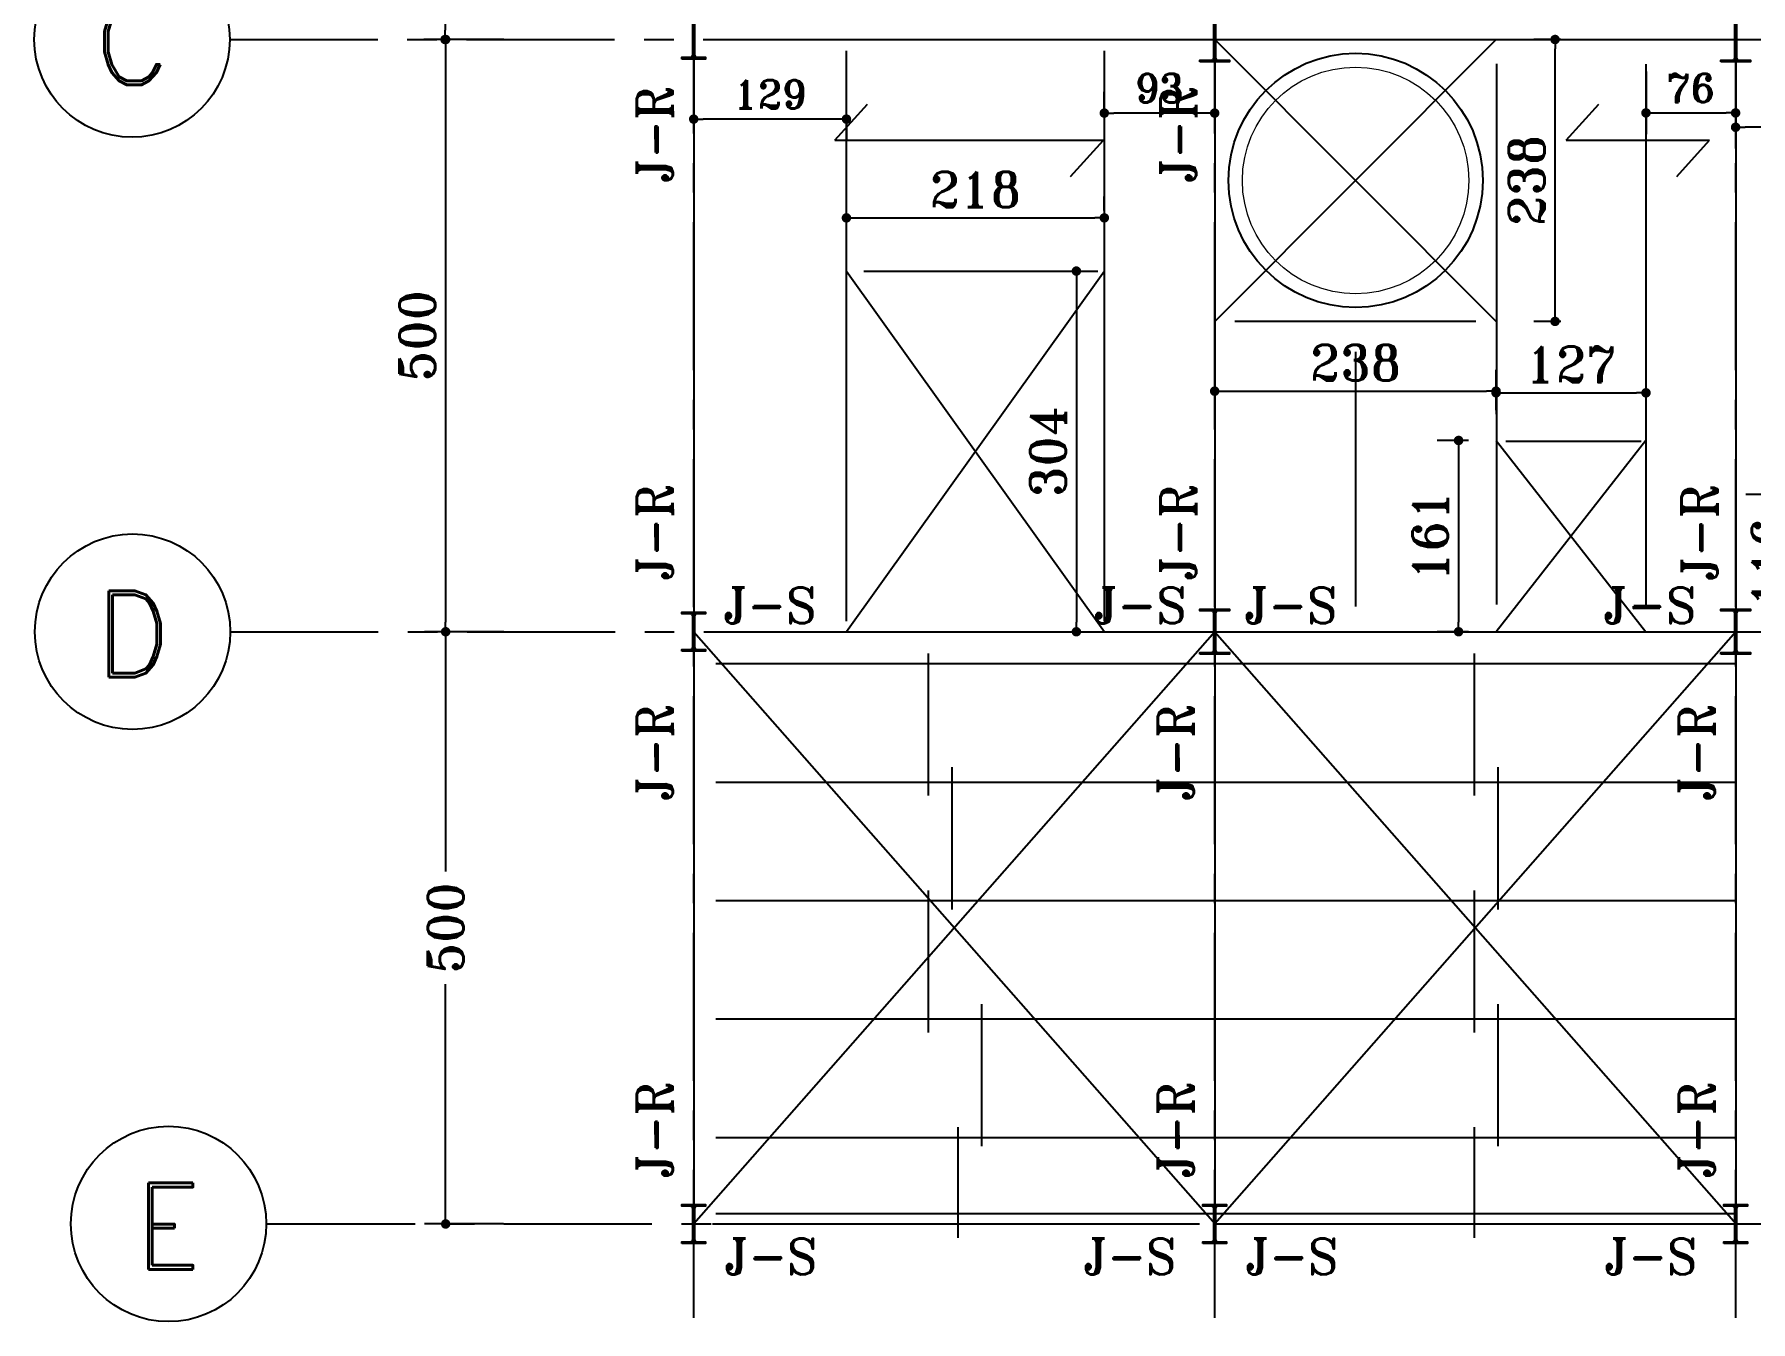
# Model space of a CAD drawing. Header units: inches. Extents: x 460503 to 460688, y 47570 to 48852.
# Drawn here: x 460553.43 to 460567.93, y 48317.36 to 48328.23 of the extents above; entities that cross this region are included whole.
import ezdxf
from ezdxf.enums import TextEntityAlignment as Align

# ---------------------------------------------------------------- set-up
doc = ezdxf.new("R2010")
doc.units = ezdxf.units.IN
doc.header["$MEASUREMENT"] = 0
for name, pattern in [('CENTER', [2, 1.25, -0.25, 0.25, -0.25]), ('chained', [24, 10.909091, -6, 1.090909, -6]), ('DASHDOTX2', [2, 1, -0.5, 0, -0.5]), ('HIDDEN', [0.375, 0.25, -0.125])]:
    doc.linetypes.add(name, pattern=pattern)
for name, color, linetype in [('3', 3, 'HIDDEN'), ('3G', 3, 'Continuous'), ('AA_CUT OUT', 74, 'Continuous'), ('Ax', 1, 'DASHDOTX2'), ('AXE', 1, 'CENTER'), ('DIM', 8, 'Continuous'), ('tir', 92, 'Continuous'), ('wall', 4, 'Continuous')]:
    doc.layers.add(name, color=color, linetype=linetype)
doc.layers.add('EQUIPMENT', color=142, linetype='Continuous', lineweight=15)
doc.layers.add('TEXT', color=250, linetype='Continuous', lineweight=30)
doc.styles.add('ROMAND', font='ROMAND.shx')
doc.styles.add('ROMANT', font='romant')
doc.dimstyles.new('1-100', dxfattribs={"dimtxt": 0.3, "dimasz": 0.08, "dimexe": 0.18, "dimexo": 0.0625, "dimgap": 0.09, "dimtad": 1, "dimdec": 0, "dimlfac": 100, "dimdsep": 46, "dimtxsty": 'ROMANT', "dimblk": 'DOT', "dimcen": 0.09, "dimclrd": 1, "dimclre": 1, "dimclrt": 3, "dimadec": 0, "dimazin": 0, "dimtfac": 1, "dimtdec": 0, "dimtix": 1, "dimtofl": 0, "dimtmove": 2, "dimatfit": 3, "dimldrblk": 'DOT', "dimfxl": 1, "dimtolj": 1, "dimarcsym": 0})
doc.dimstyles.new('Copy of 1-100', dxfattribs={"dimtxt": 0.24, "dimasz": 0.08, "dimexe": 0.18, "dimexo": 0.0625, "dimgap": 0.09, "dimtad": 1, "dimdec": 0, "dimlfac": 100, "dimdsep": 46, "dimtxsty": 'ROMANT', "dimblk": 'DOT', "dimcen": 0.09, "dimclrd": 1, "dimclre": 1, "dimclrt": 3, "dimadec": 0, "dimazin": 0, "dimtfac": 1, "dimtdec": 0, "dimtix": 1, "dimtofl": 0, "dimtmove": 2, "dimatfit": 3, "dimldrblk": 'DOT', "dimfxl": 1, "dimtolj": 1, "dimarcsym": 0})

# ---------------------------------------------------------------- blocks, each defined once
blk = doc.blocks.new('DOT')
at = {"layer": 'DIM', "color": 0, "linetype": 'ByBlock'}
blk.add_line((-0.5, 0), (-1, 0), dxfattribs=at)
at = {"layer": 'DIM', "color": 0, "linetype": 'ByBlock', "const_width": 0.5}
blk.add_lwpolyline([(-0.25, 0, 1), (0.25, 0, 1)], format="xyb", close=True, dxfattribs=at)
blk = doc.blocks.new('*D210')
at = {"layer": 'Defpoints', "color": 0, "transparency": 16777216}
for p in [(460557.455, 48323.188), (460556.905, 48318.188), (460557.455, 48318.188)]:
    blk.add_point(p, dxfattribs=at)
at = {"layer": 'wall', "color": 1, "lineweight": -2, "transparency": 16777216}
for p, q in [((460557.393, 48323.188), (460556.725, 48323.188)), ((460556.905, 48323.108), (460556.905, 48321.164)), ((460556.905, 48318.268), (460556.905, 48320.213)), ((460557.393, 48318.188), (460556.725, 48318.188))]:
    blk.add_line(p, q, dxfattribs=at)
at = {"layer": 'wall', "color": 1, "lineweight": -2, "transparency": 16777216, "xscale": 0.08, "yscale": 0.08, "zscale": 0.08}
for p, rotation in [((460556.905, 48323.188), 90), ((460556.905, 48318.188), 270)]:
    blk.add_blockref('DOT', p, dxfattribs=dict(at, rotation=rotation))
at = {"layer": 'wall', "color": 3, "transparency": 16777216, "insert": (460556.905, 48320.688), "char_height": 0.3, "attachment_point": 5, "rotation": 90, "style": 'ROMANT'}
blk.add_mtext('\\A1;500', dxfattribs=at)
blk = doc.blocks.new('_Dot')
at = {"layer": 'DIM', "color": 0, "lineweight": -2}
blk.add_line((-0.5, 0), (-1, 0), dxfattribs=at)
at = {"layer": 'DIM', "color": 0, "const_width": 0.5}
blk.add_lwpolyline([(-0.25, 0, 1), (0.25, 0, 1)], format="xyb", close=True, dxfattribs=at)
blk = doc.blocks.new('*D269')
at = {"layer": 'Defpoints', "color": 0, "transparency": 16777216}
for p in [(460557.458, 48333.188), (460556.9, 48328.188), (460557.458, 48328.188)]:
    blk.add_point(p, dxfattribs=at)
at = {"layer": 'wall', "color": 1, "lineweight": -2, "transparency": 16777216}
for p, q in [((460557.396, 48333.188), (460556.72, 48333.188)), ((460556.9, 48333.108), (460556.9, 48328.268)), ((460557.396, 48328.188), (460556.72, 48328.188))]:
    blk.add_line(p, q, dxfattribs=at)
at = {"layer": 'wall', "color": 1, "lineweight": -2, "transparency": 16777216, "xscale": 0.08, "yscale": 0.08, "zscale": 0.08}
for p, rotation in [((460556.9, 48333.188), 90), ((460556.9, 48328.188), 270)]:
    blk.add_blockref('DOT', p, dxfattribs=dict(at, rotation=rotation))
at = {"layer": 'wall', "color": 3, "transparency": 16777216, "insert": (460556.66, 48330.688), "char_height": 0.3, "attachment_point": 5, "rotation": 90, "style": 'ROMANT'}
blk.add_mtext('\\A1;500', dxfattribs=at)
blk = doc.blocks.new('*D270')
at = {"layer": 'Defpoints', "color": 0, "transparency": 16777216}
for p in [(460557.458, 48328.188), (460556.905, 48323.188), (460557.458, 48323.188)]:
    blk.add_point(p, dxfattribs=at)
at = {"layer": 'wall', "color": 1, "lineweight": -2, "transparency": 16777216}
for p, q in [((460557.396, 48328.188), (460556.725, 48328.188)), ((460556.905, 48328.108), (460556.905, 48323.268)), ((460557.396, 48323.188), (460556.725, 48323.188))]:
    blk.add_line(p, q, dxfattribs=at)
at = {"layer": 'wall', "color": 1, "lineweight": -2, "transparency": 16777216, "xscale": 0.08, "yscale": 0.08, "zscale": 0.08}
for p, rotation in [((460556.905, 48328.188), 90), ((460556.905, 48323.188), 270)]:
    blk.add_blockref('DOT', p, dxfattribs=dict(at, rotation=rotation))
at = {"layer": 'wall', "color": 3, "transparency": 16777216, "insert": (460556.665, 48325.688), "char_height": 0.3, "attachment_point": 5, "rotation": 90, "style": 'ROMANT'}
blk.add_mtext('\\A1;500', dxfattribs=at)
blk = doc.blocks.new('*D260')
at = {"layer": 'Defpoints', "color": 0, "transparency": 16777216}
for p in [(460565.607, 48324.803), (460565.46, 48323.188), (460565.607, 48323.188)]:
    blk.add_point(p, dxfattribs=at)
at = {"layer": 'wall', "color": 1, "lineweight": -2, "transparency": 16777216}
for p, q in [((460565.544, 48324.803), (460565.28, 48324.803)), ((460565.46, 48324.723), (460565.46, 48323.268)), ((460565.544, 48323.188), (460565.28, 48323.188))]:
    blk.add_line(p, q, dxfattribs=at)
at = {"layer": 'wall', "color": 1, "lineweight": -2, "transparency": 16777216, "xscale": 0.08, "yscale": 0.08, "zscale": 0.08}
for p, rotation in [((460565.46, 48324.803), 90), ((460565.46, 48323.188), 270)]:
    blk.add_blockref('DOT', p, dxfattribs=dict(at, rotation=rotation))
at = {"layer": 'wall', "color": 3, "transparency": 16777216, "insert": (460565.22, 48323.996), "char_height": 0.3, "attachment_point": 5, "rotation": 90, "style": 'ROMANT'}
blk.add_mtext('\\A1;161', dxfattribs=at)
blk = doc.blocks.new('*D261')
at = {"layer": 'Defpoints', "color": 0, "transparency": 16777216}
for p in [(460565.777, 48325.234), (460567.043, 48325.205), (460567.043, 48324.803)]:
    blk.add_point(p, dxfattribs=at)
at = {"layer": 'wall', "color": 1, "lineweight": -2, "transparency": 16777216}
for p, q in [((460567.043, 48324.866), (460567.043, 48325.385)), ((460565.777, 48325.171), (460565.777, 48325.025)), ((460565.857, 48325.205), (460566.963, 48325.205))]:
    blk.add_line(p, q, dxfattribs=at)
at = {"layer": 'wall', "color": 1, "lineweight": -2, "transparency": 16777216, "xscale": 0.08, "yscale": 0.08, "zscale": 0.08, "rotation": 180}
blk.add_blockref('DOT', (460565.777, 48325.205), dxfattribs=at)
at = {"layer": 'wall', "color": 1, "lineweight": -2, "transparency": 16777216, "xscale": 0.08, "yscale": 0.08, "zscale": 0.08}
blk.add_blockref('DOT', (460567.043, 48325.205), dxfattribs=at)
at = {"layer": 'wall', "color": 3, "transparency": 16777216, "insert": (460566.41, 48325.445), "char_height": 0.3, "attachment_point": 5, "style": 'ROMANT'}
blk.add_mtext('\\A1;127', dxfattribs=at)
blk = doc.blocks.new('*D262')
at = {"layer": 'Defpoints', "color": 0, "transparency": 16777216}
for p in [(460565.777, 48325.219), (460563.4, 48324.996), (460565.777, 48324.996)]:
    blk.add_point(p, dxfattribs=at)
at = {"layer": 'wall', "color": 1, "lineweight": -2, "transparency": 16777216}
for p, q in [((460563.4, 48325.059), (460563.4, 48325.399)), ((460565.777, 48325.059), (460565.777, 48325.399)), ((460563.48, 48325.219), (460565.697, 48325.219))]:
    blk.add_line(p, q, dxfattribs=at)
at = {"layer": 'wall', "color": 1, "lineweight": -2, "transparency": 16777216, "xscale": 0.08, "yscale": 0.08, "zscale": 0.08, "rotation": 180}
blk.add_blockref('DOT', (460563.4, 48325.219), dxfattribs=at)
at = {"layer": 'wall', "color": 1, "lineweight": -2, "transparency": 16777216, "xscale": 0.08, "yscale": 0.08, "zscale": 0.08}
blk.add_blockref('DOT', (460565.777, 48325.219), dxfattribs=at)
at = {"layer": 'wall', "color": 3, "transparency": 16777216, "insert": (460564.589, 48325.459), "char_height": 0.3, "attachment_point": 5, "style": 'ROMANT'}
blk.add_mtext('\\A1;238', dxfattribs=at)
blk = doc.blocks.new('*D263')
at = {"layer": 'Defpoints', "color": 0, "transparency": 16777216}
for p in [(460566.275, 48328.188), (460566.387, 48328.188), (460566.387, 48325.808)]:
    blk.add_point(p, dxfattribs=at)
at = {"layer": 'wall', "color": 1, "lineweight": -2, "transparency": 16777216}
for p, q in [((460566.325, 48328.188), (460566.095, 48328.188)), ((460566.275, 48325.888), (460566.275, 48328.108)), ((460566.325, 48325.808), (460566.095, 48325.808))]:
    blk.add_line(p, q, dxfattribs=at)
at = {"layer": 'wall', "color": 1, "lineweight": -2, "transparency": 16777216, "xscale": 0.08, "yscale": 0.08, "zscale": 0.08}
for p, rotation in [((460566.275, 48328.188), 90), ((460566.275, 48325.808), 270)]:
    blk.add_blockref('DOT', p, dxfattribs=dict(at, rotation=rotation))
at = {"layer": 'wall', "color": 3, "transparency": 16777216, "insert": (460566.035, 48326.998), "char_height": 0.3, "attachment_point": 5, "rotation": 90, "style": 'ROMANT'}
blk.add_mtext('\\A1;238', dxfattribs=at)
blk = doc.blocks.new('*D264')
at = {"layer": 'Defpoints', "color": 0, "transparency": 16777216}
for p in [(460560.29, 48326.682), (460562.468, 48326.682), (460562.468, 48326.682)]:
    blk.add_point(p, dxfattribs=at)
at = {"layer": 'wall', "color": 1, "lineweight": -2, "transparency": 16777216}
for p, q in [((460560.29, 48326.744), (460560.29, 48326.862)), ((460562.468, 48326.744), (460562.468, 48326.862)), ((460560.37, 48326.682), (460562.388, 48326.682))]:
    blk.add_line(p, q, dxfattribs=at)
at = {"layer": 'wall', "color": 1, "lineweight": -2, "transparency": 16777216, "xscale": 0.08, "yscale": 0.08, "zscale": 0.08, "rotation": 180}
blk.add_blockref('DOT', (460560.29, 48326.682), dxfattribs=at)
at = {"layer": 'wall', "color": 1, "lineweight": -2, "transparency": 16777216, "xscale": 0.08, "yscale": 0.08, "zscale": 0.08}
blk.add_blockref('DOT', (460562.468, 48326.682), dxfattribs=at)
at = {"layer": 'wall', "color": 3, "transparency": 16777216, "insert": (460561.379, 48326.922), "char_height": 0.3, "attachment_point": 5, "style": 'ROMANT'}
blk.add_mtext('\\A1;218', dxfattribs=at)
blk = doc.blocks.new('*D265')
at = {"layer": 'Defpoints', "color": 0, "transparency": 16777216}
for p in [(460562.184, 48326.233), (460562.1, 48323.188), (460562.232, 48323.188)]:
    blk.add_point(p, dxfattribs=at)
at = {"layer": 'wall', "color": 1, "lineweight": -2, "transparency": 16777216}
for p, q in [((460562.246, 48326.233), (460562.412, 48326.233)), ((460562.232, 48326.153), (460562.232, 48323.268)), ((460562.163, 48323.188), (460562.412, 48323.188))]:
    blk.add_line(p, q, dxfattribs=at)
at = {"layer": 'wall', "color": 1, "lineweight": -2, "transparency": 16777216, "xscale": 0.08, "yscale": 0.08, "zscale": 0.08}
for p, rotation in [((460562.232, 48326.233), 90), ((460562.232, 48323.188), 270)]:
    blk.add_blockref('DOT', p, dxfattribs=dict(at, rotation=rotation))
at = {"layer": 'wall', "color": 3, "transparency": 16777216, "insert": (460561.992, 48324.711), "char_height": 0.3, "attachment_point": 5, "rotation": 90, "style": 'ROMANT'}
blk.add_mtext('\\A1;304', dxfattribs=at)
blk = doc.blocks.new('*D367')
at = {"color": 1, "lineweight": -2, "transparency": 16777216}
for p, q in [((460562.468, 48327.595), (460562.468, 48327.747)), ((460563.4, 48327.595), (460563.4, 48327.747)), ((460563.32, 48327.567), (460562.548, 48327.567))]:
    blk.add_line(p, q, dxfattribs=at)
at = {"layer": 'Defpoints', "color": 0, "transparency": 16777216}
for p in [(460562.468, 48327.567), (460562.468, 48327.533), (460563.4, 48327.533)]:
    blk.add_point(p, dxfattribs=at)
at = {"color": 1, "lineweight": -2, "transparency": 16777216, "xscale": 0.08, "yscale": 0.08, "zscale": 0.08, "rotation": 180}
blk.add_blockref('DOT', (460562.468, 48327.567), dxfattribs=at)
at = {"color": 1, "lineweight": -2, "transparency": 16777216, "xscale": 0.08, "yscale": 0.08, "zscale": 0.08}
blk.add_blockref('DOT', (460563.4, 48327.567), dxfattribs=at)
at = {"color": 3, "transparency": 16777216, "insert": (460562.934, 48327.777), "char_height": 0.24, "attachment_point": 5, "style": 'ROMANT'}
blk.add_mtext('\\A1;93', dxfattribs=at)
blk = doc.blocks.new('*D368')
at = {"color": 1, "lineweight": -2, "transparency": 16777216}
for p, q in [((460559, 48327.504), (460559, 48327.336)), ((460560.21, 48327.516), (460559.08, 48327.516)), ((460560.29, 48327.504), (460560.29, 48327.336))]:
    blk.add_line(p, q, dxfattribs=at)
at = {"layer": 'Defpoints', "color": 0, "transparency": 16777216}
for p in [(460559, 48327.567), (460560.29, 48327.567), (460559, 48327.516)]:
    blk.add_point(p, dxfattribs=at)
at = {"color": 1, "lineweight": -2, "transparency": 16777216, "xscale": 0.08, "yscale": 0.08, "zscale": 0.08, "rotation": 180}
blk.add_blockref('DOT', (460559, 48327.516), dxfattribs=at)
at = {"color": 1, "lineweight": -2, "transparency": 16777216, "xscale": 0.08, "yscale": 0.08, "zscale": 0.08}
blk.add_blockref('DOT', (460560.29, 48327.516), dxfattribs=at)
at = {"color": 3, "transparency": 16777216, "insert": (460559.645, 48327.726), "char_height": 0.24, "attachment_point": 5, "style": 'ROMANT'}
blk.add_mtext('\\A1;129', dxfattribs=at)
blk = doc.blocks.new('*D369')
at = {"color": 1, "lineweight": -2, "transparency": 16777216}
for p, q in [((460567.043, 48327.917), (460567.043, 48327.388)), ((460567.8, 48327.917), (460567.8, 48327.388)), ((460567.123, 48327.568), (460567.72, 48327.568))]:
    blk.add_line(p, q, dxfattribs=at)
at = {"layer": 'Defpoints', "color": 0, "transparency": 16777216}
for p in [(460567.043, 48327.979), (460567.8, 48327.979), (460567.8, 48327.568)]:
    blk.add_point(p, dxfattribs=at)
at = {"color": 1, "lineweight": -2, "transparency": 16777216, "xscale": 0.08, "yscale": 0.08, "zscale": 0.08, "rotation": 180}
blk.add_blockref('DOT', (460567.043, 48327.568), dxfattribs=at)
at = {"color": 1, "lineweight": -2, "transparency": 16777216, "xscale": 0.08, "yscale": 0.08, "zscale": 0.08}
blk.add_blockref('DOT', (460567.8, 48327.568), dxfattribs=at)
at = {"color": 3, "transparency": 16777216, "insert": (460567.421, 48327.778), "char_height": 0.24, "attachment_point": 5, "style": 'ROMANT'}
blk.add_mtext('\\A1;76', dxfattribs=at)
blk = doc.blocks.new('*D802')
at = {"color": 1, "lineweight": -2, "transparency": 16777216}
for p, q in [((460567.8, 48327.435), (460567.8, 48327.267)), ((460569.22, 48327.447), (460567.88, 48327.447)), ((460569.3, 48327.435), (460569.3, 48327.267))]:
    blk.add_line(p, q, dxfattribs=at)
at = {"layer": 'Defpoints', "color": 0, "transparency": 16777216}
for p in [(460567.8, 48327.498), (460567.8, 48327.447), (460569.3, 48327.498)]:
    blk.add_point(p, dxfattribs=at)
at = {"color": 1, "lineweight": -2, "transparency": 16777216, "xscale": 0.08, "yscale": 0.08, "zscale": 0.08, "rotation": 180}
blk.add_blockref('DOT', (460567.8, 48327.447), dxfattribs=at)
at = {"color": 1, "lineweight": -2, "transparency": 16777216, "xscale": 0.08, "yscale": 0.08, "zscale": 0.08}
blk.add_blockref('DOT', (460569.3, 48327.447), dxfattribs=at)
at = {"color": 3, "transparency": 16777216, "insert": (460568.55, 48327.657), "char_height": 0.24, "attachment_point": 5, "style": 'ROMANT'}
blk.add_mtext('\\A1;150', dxfattribs=at)
blk = doc.blocks.new('*D808')
at = {"layer": 'Defpoints', "color": 0, "transparency": 16777216}
for p in [(460568.475, 48324.35), (460568.327, 48323.188), (460568.475, 48323.188)]:
    blk.add_point(p, dxfattribs=at)
at = {"layer": 'wall', "color": 1, "lineweight": -2, "transparency": 16777216}
for p, q in [((460568.412, 48324.35), (460568.147, 48324.35)), ((460568.327, 48324.27), (460568.327, 48323.268)), ((460568.412, 48323.188), (460568.147, 48323.188))]:
    blk.add_line(p, q, dxfattribs=at)
at = {"layer": 'wall', "color": 1, "lineweight": -2, "transparency": 16777216, "xscale": 0.08, "yscale": 0.08, "zscale": 0.08}
for p, rotation in [((460568.327, 48324.35), 90), ((460568.327, 48323.188), 270)]:
    blk.add_blockref('DOT', p, dxfattribs=dict(at, rotation=rotation))
at = {"layer": 'wall', "color": 3, "transparency": 16777216, "insert": (460568.087, 48323.769), "char_height": 0.3, "attachment_point": 5, "rotation": 90, "style": 'ROMANT'}
blk.add_mtext('\\A1;116', dxfattribs=at)

msp = doc.modelspace()

# ---------------------------------------------------------------- hatches: boundary and pattern name
for points in [[(460558.99286559, 48328.03834941), (460558.98138936, 48328.03834941, -0.4144144444), (460558.99286559, 48328.04983351)], [(460559.00786559, 48328.03834941), (460559.01934182, 48328.03834941, 0.4144144444), (460559.00786559, 48328.04983351)], [(460563.39286559, 48328.01334941), (460563.38138937, 48328.01334941, -0.4144144444), (460563.39286559, 48328.02483351)], [(460563.4078656, 48328.01334941), (460563.41934182, 48328.01334941, 0.4144144444), (460563.40786559, 48328.02483351)], [(460567.79286558, 48328.01334941), (460567.78138936, 48328.01334941, -0.4144144444), (460567.79286558, 48328.02483351)], [(460567.80786558, 48328.01334941), (460567.81934181, 48328.01334941, 0.4144144444), (460567.80786558, 48328.02483351)], [(460558.99286559, 48323.33838891), (460558.98138936, 48323.33838891, 0.4144144444), (460558.99286559, 48323.32690481)], [(460559.00786559, 48323.33838891), (460559.01934182, 48323.33838891, -0.4144144444), (460559.00786559, 48323.32690481)], [(460563.39286559, 48323.36338891), (460563.38138937, 48323.36338891, 0.4144144444), (460563.39286559, 48323.35190481)], [(460563.40786559, 48323.36338891), (460563.41934182, 48323.36338891, -0.4144144444), (460563.40786559, 48323.35190481)], [(460567.79286558, 48323.36338891), (460567.78138935, 48323.36338891, 0.4144144444), (460567.79286558, 48323.35190481)], [(460567.80786558, 48323.36338891), (460567.81934181, 48323.36338891, -0.4144144444), (460567.80786558, 48323.35190481)], [(460558.99286559, 48323.03834941), (460558.98138936, 48323.03834941, -0.4144144444), (460558.99286559, 48323.04983351)], [(460559.00786559, 48323.03834941), (460559.01934182, 48323.03834941, 0.4144144444), (460559.00786559, 48323.04983351)], [(460563.39286559, 48323.01334941), (460563.38138937, 48323.01334941, -0.4144144444), (460563.39286559, 48323.02483351)], [(460563.40786559, 48323.01334941), (460563.41934182, 48323.01334941, 0.4144144444), (460563.40786559, 48323.02483351)], [(460567.79286558, 48323.01334941), (460567.78138935, 48323.01334941, -0.4144144444), (460567.79286558, 48323.02483351)], [(460567.80786558, 48323.01334941), (460567.81934181, 48323.01334941, 0.4144144444), (460567.80786558, 48323.02483351)], [(460558.99286559, 48318.33838878), (460558.98138936, 48318.33838878, 0.4144144444), (460558.99286559, 48318.32690468)], [(460559.00786559, 48318.33838878), (460559.01934182, 48318.33838878, -0.4144144444), (460559.00786559, 48318.32690468)], [(460563.39286559, 48318.33838878), (460563.38138936, 48318.33838878, 0.4144144444), (460563.39286559, 48318.32690468)], [(460563.40786559, 48318.33838878), (460563.41934182, 48318.33838878, -0.4144144444), (460563.40786559, 48318.32690468)], [(460567.79286558, 48318.33838878), (460567.78138935, 48318.33838878, 0.4144144444), (460567.79286558, 48318.32690468)], [(460567.80786558, 48318.33838878), (460567.81934181, 48318.33838878, -0.4144144444), (460567.80786558, 48318.32690468)], [(460558.99286559, 48318.03834927), (460558.98138936, 48318.03834927, -0.4144144444), (460558.99286559, 48318.04983338)], [(460559.00786559, 48318.03834927), (460559.01934182, 48318.03834927, 0.4144144444), (460559.00786559, 48318.04983338)], [(460563.39286559, 48318.03834927), (460563.38138936, 48318.03834927, -0.4144144444), (460563.39286559, 48318.04983338)], [(460563.40786559, 48318.03834927), (460563.41934182, 48318.03834927, 0.4144144444), (460563.40786559, 48318.04983338)], [(460567.79286558, 48318.03834927), (460567.78138935, 48318.03834927, -0.4144144444), (460567.79286558, 48318.04983338)], [(460567.80786558, 48318.03834927), (460567.81934181, 48318.03834927, 0.4144144444), (460567.80786558, 48318.04983338)]]:
    msp.add_hatch(color=1).paths.add_polyline_path(points)

# ---------------------------------------------------------------- linework, layer by layer
at = {"color": 3}
for p, q in [((460559.15834133, 48328.18838891), (460563.27222144, 48328.18838891)), ((460563.55834133, 48328.18838891), (460567.67222144, 48328.18838891)), ((460560.2898973, 48323.27592209), (460560.2898973, 48328.09166059)), ((460562.46812834, 48323.27592209), (460562.46812834, 48328.09166059)), ((460567.04256373, 48327.97901718), (460567.04256373, 48323.3975939)), ((460560.43794877, 48326.23279077), (460562.38761914, 48326.23279077)), ((460563.57131735, 48325.81136892), (460565.60443994, 48325.81136892)), ((460564.58877887, 48325.55170974), (460564.58877887, 48323.40182931)), ((460565.85891337, 48324.79735827), (460567.00274571, 48324.79735827)), ((460567.88616481, 48324.35008686), (460569.23296718, 48324.35008686)), ((460559.15834133, 48323.18838891), (460563.27222144, 48323.18838891)), ((460563.55834133, 48323.18838891), (460567.67222144, 48323.18838891)), ((460559.15834133, 48318.18838878), (460563.27222144, 48318.18838878)), ((460563.55834133, 48318.18838878), (460567.67222144, 48318.18838878))]:
    msp.add_line(p, q, dxfattribs=at)
at = {"color": 6}
for p, q in [((460559.00036559, 48328.02338891), (460559.00036559, 48323.35338892)), ((460563.4003656, 48328.02338891), (460563.4003656, 48323.35338892)), ((460567.80036559, 48328.02308687), (460567.80036559, 48323.35308687)), ((460559.00036559, 48323.02338893), (460559.00036559, 48318.35338893)), ((460563.4003656, 48323.02338893), (460563.4003656, 48318.35338893)), ((460567.80036558, 48323.02338893), (460567.80036558, 48318.35338893))]:
    msp.add_line(p, q, dxfattribs=at)
at = {"color": 1, "linetype": 'Continuous'}
for p, q in [((460560.19124713, 48327.33730042, -0.00499999), (460560.46790831, 48327.64185045, -0.00499999)), ((460566.36757542, 48327.33730042, -0.00499999), (460566.6442366, 48327.64185045, -0.00499999)), ((460560.19124713, 48327.33730042, -0.00499999), (460562.45986531, 48327.33730042, -0.00499999)), ((460562.18320412, 48327.03275039, -0.00499999), (460562.45986531, 48327.33730042, -0.00499999)), ((460566.36757542, 48327.33730042, -0.00499999), (460567.57947887, 48327.33730042, -0.00499999)), ((460567.30281769, 48327.03275039, -0.00499999), (460567.57947887, 48327.33730042, -0.00499999))]:
    msp.add_line(p, q, dxfattribs=at)
at = {"color": 3}
msp.add_lwpolyline([(460565.78179232, 48323.41838132), (460565.78179232, 48327.98128541)], dxfattribs=at)
at = {"color": 0, "linetype": 'chained', "ltscale": 10}
msp.add_circle((460564.59052559, 48326.99822892), 1.07303279, dxfattribs=at)
at = {"layer": '3G'}
for points in [[(460558.90036559, 48328.02338891), (460558.90036559, 48328.03838891), (460558.99286559, 48328.03838891), (460558.99286559, 48328.33838891), (460558.90036559, 48328.33838891), (460558.90036559, 48328.35338891), (460559.10036559, 48328.35338891), (460559.10036559, 48328.33838891), (460559.00786559, 48328.33838891), (460559.00786559, 48328.03838891), (460559.10036559, 48328.03838891), (460559.10036559, 48328.02338891)], [(460563.27536559, 48327.99838891), (460563.27536559, 48328.01338891), (460563.39286559, 48328.01338891), (460563.39286559, 48328.36338891), (460563.27536559, 48328.36338891), (460563.27536559, 48328.37838891), (460563.52536559, 48328.37838891), (460563.52536559, 48328.36338891), (460563.4078656, 48328.36338891), (460563.4078656, 48328.01338891), (460563.52536559, 48328.01338891), (460563.52536559, 48327.99838891)], [(460567.67536558, 48327.99838891), (460567.67536558, 48328.01338891), (460567.79286558, 48328.01338891), (460567.79286558, 48328.36338891), (460567.67536558, 48328.36338891), (460567.67536558, 48328.37838891), (460567.92536558, 48328.37838891), (460567.92536558, 48328.36338891), (460567.80786558, 48328.36338891), (460567.80786558, 48328.01338891), (460567.92536558, 48328.01338891), (460567.92536558, 48327.99838891)], [(460558.90036559, 48323.02338891), (460558.90036559, 48323.03838891), (460558.99286559, 48323.03838891), (460558.99286559, 48323.33838891), (460558.90036559, 48323.33838891), (460558.90036559, 48323.35338891), (460559.10036559, 48323.35338891), (460559.10036559, 48323.33838891), (460559.00786559, 48323.33838891), (460559.00786559, 48323.03838891), (460559.10036559, 48323.03838891), (460559.10036559, 48323.02338891)], [(460563.27536559, 48322.99838891), (460563.27536559, 48323.01338891), (460563.39286559, 48323.01338891), (460563.39286559, 48323.36338891), (460563.27536559, 48323.36338891), (460563.27536559, 48323.37838891), (460563.52536559, 48323.37838891), (460563.52536559, 48323.36338891), (460563.40786559, 48323.36338891), (460563.40786559, 48323.01338891), (460563.52536559, 48323.01338891), (460563.52536559, 48322.99838891)], [(460567.67536558, 48322.99838891), (460567.67536558, 48323.01338891), (460567.79286558, 48323.01338891), (460567.79286558, 48323.36338891), (460567.67536558, 48323.36338891), (460567.67536558, 48323.37838891), (460567.92536558, 48323.37838891), (460567.92536558, 48323.36338891), (460567.80786558, 48323.36338891), (460567.80786558, 48323.01338891), (460567.92536558, 48323.01338891), (460567.92536558, 48322.99838891)], [(460558.90036559, 48318.02338878), (460558.90036559, 48318.03838878), (460558.99286559, 48318.03838878), (460558.99286559, 48318.33838878), (460558.90036559, 48318.33838878), (460558.90036559, 48318.35338878), (460559.10036559, 48318.35338878), (460559.10036559, 48318.33838878), (460559.00786559, 48318.33838878), (460559.00786559, 48318.03838878), (460559.10036559, 48318.03838878), (460559.10036559, 48318.02338878)], [(460563.30036559, 48318.02338878), (460563.30036559, 48318.03838878), (460563.39286559, 48318.03838878), (460563.39286559, 48318.33838878), (460563.30036559, 48318.33838878), (460563.30036559, 48318.35338878), (460563.50036559, 48318.35338878), (460563.50036559, 48318.33838878), (460563.40786559, 48318.33838878), (460563.40786559, 48318.03838878), (460563.50036559, 48318.03838878), (460563.50036559, 48318.02338878)], [(460567.70036558, 48318.02338878), (460567.70036558, 48318.03838878), (460567.79286558, 48318.03838878), (460567.79286558, 48318.33838878), (460567.70036558, 48318.33838878), (460567.70036558, 48318.35338878), (460567.90036558, 48318.35338878), (460567.90036558, 48318.33838878), (460567.80786558, 48318.33838878), (460567.80786558, 48318.03838878), (460567.90036558, 48318.03838878), (460567.90036558, 48318.02338878)]]:
    msp.add_lwpolyline(points, close=True, dxfattribs=at)
for centre, start, end in [((460558.99286559, 48328.03835728), 89.842073117, 179.842073117), ((460558.99286559, 48328.03835728), 89.842073117, 179.842073117), ((460559.00786559, 48328.03835728), 0.157926883, 90.157926883), ((460559.00786559, 48328.03835728), 0.157926883, 90.157926883), ((460559.00786559, 48328.03835728), 0.157926883, 90.157926883), ((460563.39286559, 48328.01335728), 89.842073117, 179.842073117), ((460563.39286559, 48328.01335728), 89.842073117, 179.842073117), ((460563.40786559, 48328.01335728), 0.157926883, 90.157926883), ((460563.40786559, 48328.01335728), 0.157926883, 90.157926883), ((460563.40786559, 48328.01335728), 0.157926883, 90.157926883), ((460567.79286558, 48328.01335728), 89.842073117, 179.842073117), ((460567.79286558, 48328.01335728), 89.842073117, 179.842073117), ((460567.80786558, 48328.01335728), 0.157926883, 90.157926883), ((460567.80786558, 48328.01335728), 0.157926883, 90.157926883), ((460567.80786558, 48328.01335728), 0.157926883, 90.157926883), ((460558.99286559, 48323.33838104), 180.157926883, 270.157926883), ((460559.00786559, 48323.33838104), 269.842073117, 359.842073117), ((460559.00786559, 48323.33838104), 269.842073117, 359.842073117), ((460563.39286559, 48323.36338104), 180.157926883, 270.157926883), ((460563.40786559, 48323.36338104), 269.842073117, 359.842073117), ((460563.40786559, 48323.36338104), 269.842073117, 359.842073117), ((460567.79286558, 48323.36338104), 180.157926883, 270.157926883), ((460567.80786558, 48323.36338104), 269.842073117, 359.842073117), ((460567.80786558, 48323.36338104), 269.842073117, 359.842073117), ((460558.99286559, 48323.03835728), 89.842073117, 179.842073117), ((460558.99286559, 48323.03835728), 89.842073117, 179.842073117), ((460559.00786559, 48323.03835728), 0.157926883, 90.157926883), ((460559.00786559, 48323.03835728), 0.157926883, 90.157926883), ((460559.00786559, 48323.03835728), 0.157926883, 90.157926883), ((460563.39286559, 48323.01335728), 89.842073117, 179.842073117), ((460563.39286559, 48323.01335728), 89.842073117, 179.842073117), ((460563.40786559, 48323.01335728), 0.157926883, 90.157926883), ((460563.40786559, 48323.01335728), 0.157926883, 90.157926883), ((460563.40786559, 48323.01335728), 0.157926883, 90.157926883), ((460567.79286558, 48323.01335728), 89.842073117, 179.842073117), ((460567.79286558, 48323.01335728), 89.842073117, 179.842073117), ((460567.80786558, 48323.01335728), 0.157926883, 90.157926883), ((460567.80786558, 48323.01335728), 0.157926883, 90.157926883), ((460567.80786558, 48323.01335728), 0.157926883, 90.157926883), ((460558.99286559, 48318.33838091), 180.157926883, 270.157926883), ((460559.00786559, 48318.33838091), 269.842073117, 359.842073117), ((460559.00786559, 48318.33838091), 269.842073117, 359.842073117), ((460563.39286559, 48318.33838091), 180.157926883, 270.157926883), ((460563.40786559, 48318.33838091), 269.842073117, 359.842073117), ((460563.40786559, 48318.33838091), 269.842073117, 359.842073117), ((460567.79286558, 48318.33838091), 180.157926883, 270.157926883), ((460567.80786558, 48318.33838091), 269.842073117, 359.842073117), ((460567.80786558, 48318.33838091), 269.842073117, 359.842073117), ((460558.99286559, 48318.03835715), 89.842073117, 179.842073117), ((460558.99286559, 48318.03835715), 89.842073117, 179.842073117), ((460559.00786559, 48318.03835715), 0.157926883, 90.157926883), ((460559.00786559, 48318.03835715), 0.157926883, 90.157926883), ((460559.00786559, 48318.03835715), 0.157926883, 90.157926883), ((460563.39286559, 48318.03835715), 89.842073117, 179.842073117), ((460563.39286559, 48318.03835715), 89.842073117, 179.842073117), ((460563.40786559, 48318.03835715), 0.157926883, 90.157926883), ((460563.40786559, 48318.03835715), 0.157926883, 90.157926883), ((460563.40786559, 48318.03835715), 0.157926883, 90.157926883), ((460567.79286558, 48318.03835715), 89.842073117, 179.842073117), ((460567.79286558, 48318.03835715), 89.842073117, 179.842073117), ((460567.80786558, 48318.03835715), 0.157926883, 90.157926883), ((460567.80786558, 48318.03835715), 0.157926883, 90.157926883), ((460567.80786558, 48318.03835715), 0.157926883, 90.157926883)]:
    msp.add_arc(centre, 0.01147623, start, end, dxfattribs=at)
at = {"layer": 'AA_CUT OUT', "linetype": 'Continuous'}
for p, q in [((460565.77719214, 48328.18838891), (460563.40036559, 48325.80806892)), ((460563.40036559, 48328.18838891), (460565.77719214, 48325.80806892)), ((460560.2898973, 48326.23279077), (460562.46812834, 48323.18838891)), ((460562.46812834, 48326.23279077), (460560.2898973, 48323.18838891)), ((460565.77719214, 48324.80322892), (460567.04256373, 48323.18838891)), ((460567.04256373, 48324.80322892), (460565.77719214, 48323.18838891))]:
    msp.add_line(p, q, dxfattribs=at)
at = {"layer": 'Ax', "linetype": 'Continuous', "ltscale": 0.5}
for centre in [(460554.25590232, 48328.18838891), (460554.26084865, 48323.18838891), (460554.56476994, 48318.18838878)]:
    msp.add_circle(centre, 0.825, dxfattribs=at)
at = {"layer": 'AXE'}
for p, q in [((460559.00036559, 48317.3952795), (460559.00036559, 48341.75810781)), ((460563.40036559, 48317.3952795), (460563.40036559, 48341.75810781)), ((460567.80036558, 48317.3952795), (460567.80036558, 48341.75780576)), ((460555.08086899, 48328.18838891), (460583.78136644, 48328.18838891)), ((460555.08584865, 48323.18838891), (460583.78634611, 48323.18838891)), ((460555.39763264, 48318.18838878), (460568.34536386, 48318.18838878))]:
    msp.add_line(p, q, dxfattribs=at)
at = {"layer": 'EQUIPMENT'}
msp.add_circle((460564.59052559, 48326.99822892), 0.95622951, dxfattribs=at)
at = {"layer": 'tir', "color": 3}
for p, q in [((460559.00036559, 48323.18838893), (460563.4043656, 48318.18838893)), ((460563.4003656, 48323.18838893), (460559.00036559, 48318.18838893)), ((460563.40036558, 48323.18838893), (460567.80436559, 48318.18838893)), ((460567.80036559, 48323.18838893), (460563.40036558, 48318.18838893)), ((460559.18623617, 48322.91884302), (460567.79286558, 48322.91884302)), ((460560.98031293, 48323.00453897, 0.00000029), (460560.98031293, 48321.80453897, 0.00000029)), ((460565.59116513, 48323.00453897, 0.00000029), (460565.59116513, 48321.80453897, 0.00000029)), ((460561.18031293, 48322.04373453, 0.00000029), (460561.18031293, 48320.84373453, 0.00000029)), ((460565.79116513, 48322.04373453, 0.00000029), (460565.79116513, 48320.84373453, 0.00000029)), ((460559.18623617, 48321.91884302), (460567.79286558, 48321.91884302)), ((460559.18623617, 48320.91884302), (460567.79286558, 48320.91884302)), ((460560.98031293, 48321.00453897, 0.00000029), (460560.98031293, 48319.80453897, 0.00000029)), ((460565.59116513, 48321.00453897, 0.00000029), (460565.59116513, 48319.80453897, 0.00000029)), ((460561.43031293, 48320.04373453, 0.00000029), (460561.43031293, 48318.84373453, 0.00000029)), ((460565.79116513, 48320.04373453, 0.00000029), (460565.79116513, 48318.84373453, 0.00000029)), ((460559.18623617, 48319.91884302), (460567.79286558, 48319.91884302)), ((460561.23031293, 48319.00453897, 0.00000029), (460561.23031293, 48318.07248952, 0.00000029)), ((460565.59116513, 48319.00453897, 0.00000029), (460565.59116513, 48318.07248952, 0.00000029)), ((460559.18623617, 48318.91884302), (460567.79286558, 48318.91884302)), ((460559.18623617, 48318.27576664), (460567.79286558, 48318.27576664))]:
    msp.add_line(p, q, dxfattribs=at)

# ---------------------------------------------------------------- texts
at = {"layer": '3', "color": 3, "style": 'ROMAND'}
for s, p in [('C', (460554.25827796, 48328.16943072, 0.00000001)), ('D', (460554.26322429, 48323.16943072, 0.00000001)), ('E', (460554.56714558, 48318.16943058, 0.00000001))]:
    msp.add_text(s, height=0.7299072, dxfattribs=at).set_placement(p, align=Align.MIDDLE_CENTER)
at = {"layer": 'TEXT', "color": 2, "style": 'ROMANT'}
for s, rotation, p in [('J-R', 90.081705482, (460558.82313983, 48326.9758107, 0.00000016)), ('J-R', 90.081705482, (460563.24506695, 48326.9758107, 0.00000016)), ('J-R', 90.081705482, (460558.82313983, 48323.61598574, 0.00000016)), ('J-R', 90.081705482, (460563.24506695, 48323.61598574, 0.00000016)), ('J-R', 90.081705482, (460567.64681639, 48323.61354598, 0.00000016)), ('J-S', 0.081705483, (460559.24811646, 48323.25854758, 0.00000016)), ('J-S', 0.081705483, (460562.37530525, 48323.25854758, 0.00000016)), ('J-S', 0.081705483, (460563.64811645, 48323.25854758, 0.00000016)), ('J-S', 0.081705483, (460566.68002399, 48323.25854758, 0.00000016)), ('J-R', 90.081705482, (460558.82313983, 48321.75753595, 0.00000016)), ('J-R', 90.081705482, (460563.22313983, 48321.75753595, 0.00000016)), ('J-R', 90.081705482, (460567.62313982, 48321.7572339, 0.00000016)), ('J-R', 90.081705482, (460558.82313983, 48318.57116179, 0.00000016)), ('J-R', 90.081705482, (460563.22313983, 48318.57116179, 0.00000016)), ('J-R', 90.081705482, (460567.62313982, 48318.57085974, 0.00000016)), ('J-S', 0.081705483, (460559.25597917, 48317.7619863, 0.00000016)), ('J-S', 0.081705483, (460562.28788671, 48317.7619863, 0.00000016)), ('J-S', 0.081705483, (460563.65597916, 48317.7619863, 0.00000016)), ('J-S', 0.081705483, (460566.6878867, 48317.7619863, 0.00000016))]:
    msp.add_text(s, height=0.302224371, rotation=rotation, dxfattribs=at).set_placement(p)

# ---------------------------------------------------------------- dimensions: what is measured, and where the dimension line sits
for base, p1, p2, picture, middle in [((460567.80036559, 48327.56794278), (460567.04256373, 48327.97901718), (460567.80036559, 48327.97901718), '*D369', (460567.42146466, 48327.77794278)), ((460559.00036559, 48327.51568055), (460560.2898973, 48327.56653584), (460559.00036559, 48327.56653584), '*D368', (460559.64513145, 48327.72568055)), ((460562.46812834, 48327.56653584), (460563.4003656, 48327.5326088), (460562.46812834, 48327.5326088), '*D367', (460562.93424697, 48327.77653584)), ((460567.8003654, 48327.44710683), (460569.30036542, 48327.49796212), (460567.8003654, 48327.49796212), '*D802', (460568.55036541, 48327.65710683))]:
    dim = msp.add_linear_dim(base=base, p1=p1, p2=p2, dimstyle='Copy of 1-100')
    dim.commit()
    dim.dimension.update_dxf_attribs({"geometry": picture, "text_midpoint": middle})
at = {"layer": 'wall'}
dim = msp.add_aligned_dim(p1=(460557.45826225, 48333.18838891), p2=(460557.45826225, 48328.18838891), distance=-0.55789603, dimstyle='1-100', dxfattribs=at)
dim.commit()
dim.dimension.update_dxf_attribs({"geometry": '*D269', "text_midpoint": (460556.66036622, 48330.68838891)})
for base, p1, p2, picture, middle in [((460556.90534588, 48323.18838891), (460557.45826225, 48328.18838891), (460557.45826225, 48323.18838891), '*D270', (460556.66534588, 48325.68838891)), ((460566.27510551, 48328.18838891), (460566.3873103, 48325.80806892), (460566.3873103, 48328.18838891), '*D263', (460566.03510551, 48326.99822891)), ((460562.23210123, 48323.18838891), (460562.18369893, 48326.23279077), (460562.10009559, 48323.18838891), '*D265', (460561.99210123, 48324.71058984)), ((460565.45952327, 48323.18838891), (460565.60657094, 48324.80322892), (460565.60657094, 48323.18838891), '*D260', (460565.21952327, 48323.99580892)), ((460568.32747559, 48323.18838891), (460568.47452326, 48324.35008686), (460568.47452326, 48323.18838891), '*D808', (460568.08747559, 48323.76923789))]:
    dim = msp.add_linear_dim(base=base, p1=p1, p2=p2, angle=90, dimstyle='1-100', dxfattribs=at)
    dim.commit()
    dim.dimension.update_dxf_attribs({"geometry": picture, "text_midpoint": middle})
for base, p1, p2, picture, middle in [((460562.46812834, 48326.68160329), (460560.2898973, 48326.68160329), (460562.46812834, 48326.68160329), '*D264', (460561.37901282, 48326.92160329)), ((460565.77719214, 48325.21863503), (460563.40036559, 48324.99628794), (460565.77719214, 48324.99628794), '*D262', (460564.58877887, 48325.45863503)), ((460567.04256373, 48325.2051161), (460565.77719214, 48325.23399233), (460567.04256373, 48324.80322892), '*D261', (460566.40987793, 48325.4451161))]:
    dim = msp.add_linear_dim(base=base, p1=p1, p2=p2, dimstyle='1-100', dxfattribs=at)
    dim.commit()
    dim.dimension.update_dxf_attribs({"geometry": picture, "text_midpoint": middle})
dim = msp.add_linear_dim(base=(460556.90534588, 48318.18838877), p1=(460557.45534588, 48323.18838891), p2=(460557.45534588, 48318.18838877), angle=90, dimstyle='1-100', dxfattribs=at)
dim.commit()
dim.dimension.update_dxf_attribs({"geometry": '*D210', "text_midpoint": (460556.90534588, 48320.68838884), "dimtype": 160})

doc.saveas('drawing.dxf')
